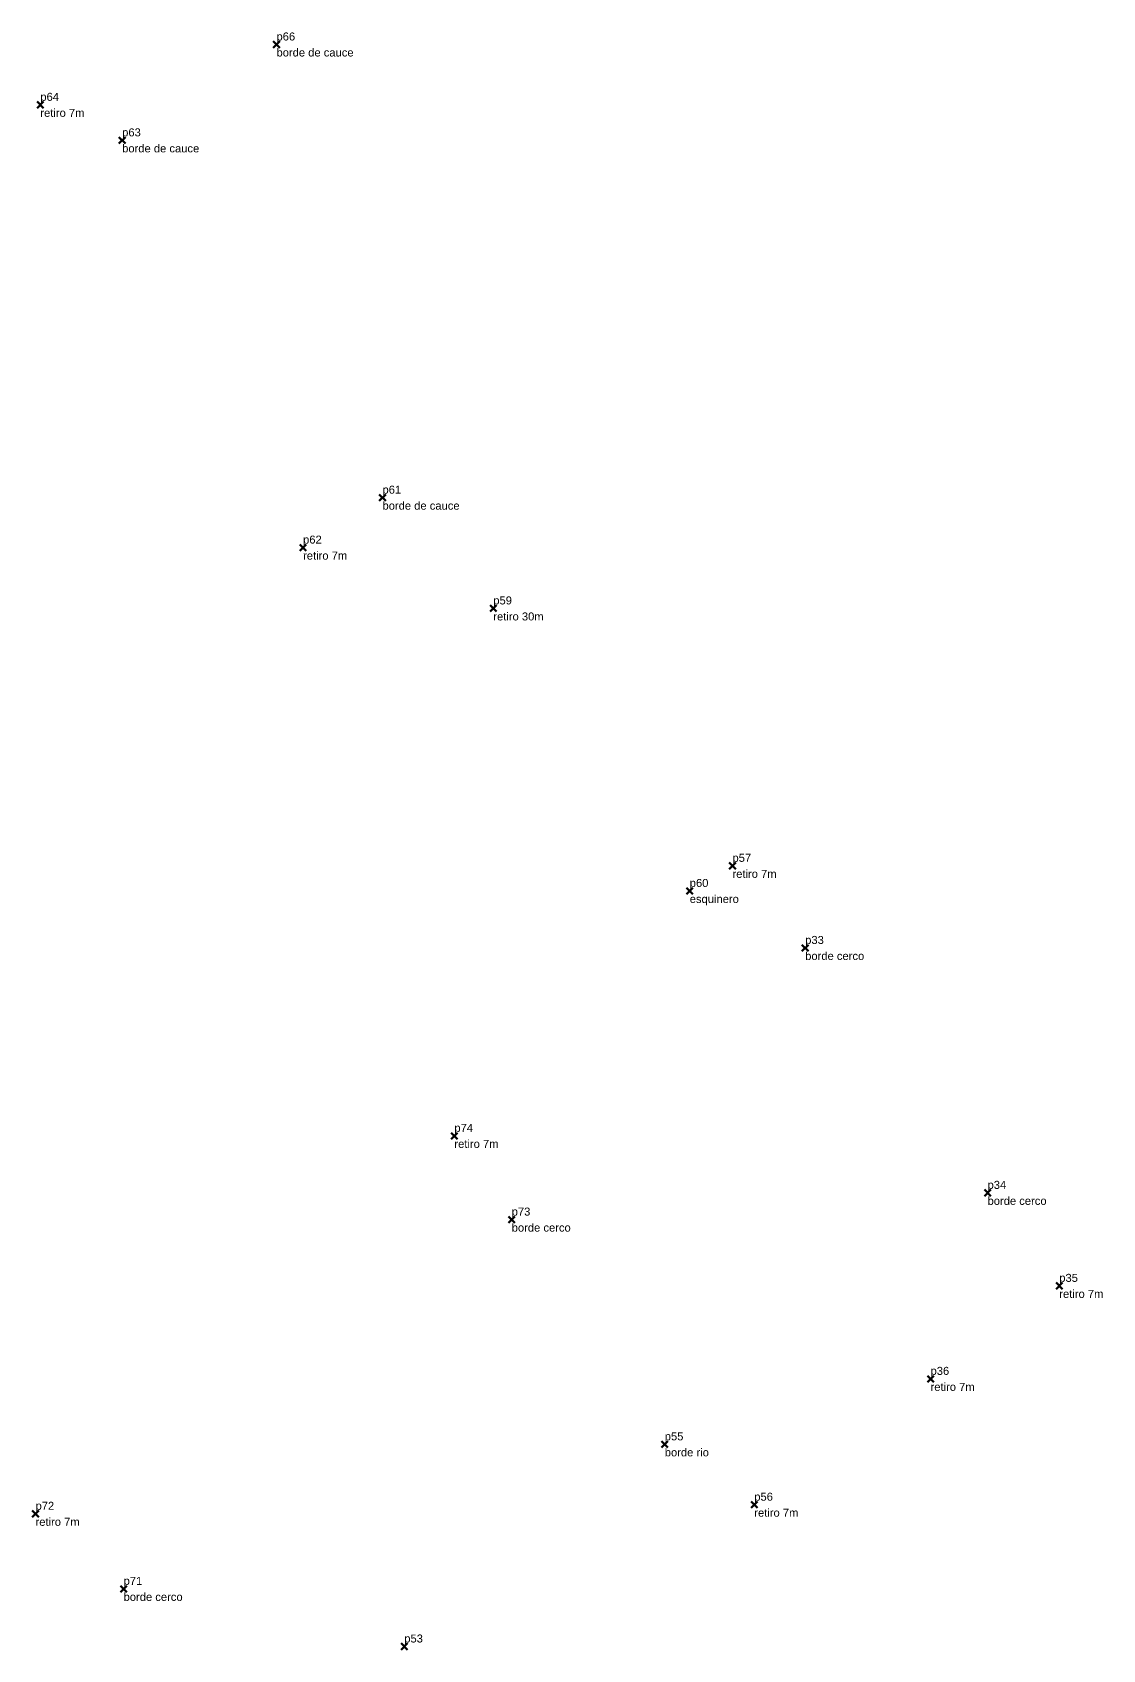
# Model space of a CAD drawing. Header units: millimetres. Extents: x 571580 to 572639, y 1294987 to 1295846.
# Drawn here: x 572572 to 572638.9, y 1295194.9 to 1295295.9 of the extents above; entities that cross this region are included whole.
import ezdxf

# ---------------------------------------------------------------- set-up
doc = ezdxf.new("R2010")
doc.units = ezdxf.units.MM
doc.header["$PDMODE"] = 3
doc.header["$PDSIZE"] = 0.2
for name, color, linetype, lineweight in [('borde cerco', 174, 'CONTINUOUS', 100), ('borde de cauce', 174, 'CONTINUOUS', 100), ('borde rio', 174, 'CONTINUOUS', 100), ('esquinero', 174, 'CONTINUOUS', 100), ('retiro 30m', 174, 'CONTINUOUS', 100), ('retiro 7m', 174, 'CONTINUOUS', 100)]:
    doc.layers.add(name, color=color, linetype=linetype, lineweight=lineweight)
doc.styles.get("Standard").update_dxf_attribs({"font": 'arial.ttf', "width": 0.65})

msp = doc.modelspace()

# ---------------------------------------------------------------- linework, layer by layer
at = {"layer": 'borde cerco'}
for p in [(572620.3, 1295238.72, 66.7), (572631.69, 1295223.42, 67.14), (572601.97, 1295221.75, 71.96), (572577.73, 1295198.68, 66.98)]:
    msp.add_point(p, dxfattribs=at)
at = {"layer": 'borde de cauce'}
for p in [(572587.28, 1295295.16, 67.59), (572577.64, 1295289.17, 69.59), (572593.9, 1295266.85, 68.75)]:
    msp.add_point(p, dxfattribs=at)
at = {"layer": 'borde rio'}
for p in [(572611.53, 1295207.71, 65.99), (572595.26, 1295195.08, 65.53)]:
    msp.add_point(p, dxfattribs=at)
at = {"layer": 'esquinero'}
msp.add_point((572613.09, 1295242.28, 68.11), dxfattribs=at)
at = {"layer": 'retiro 30m'}
msp.add_point((572600.82, 1295259.93, 68.65), dxfattribs=at)
at = {"layer": 'retiro 7m'}
for p in [(572572.53, 1295291.39, 74.05), (572588.94, 1295263.73, 71.92), (572615.76, 1295243.85, 66.61), (572598.39, 1295226.98, 73.83), (572636.17, 1295217.61, 68.6), (572628.13, 1295211.8, 68.43), (572617.12, 1295203.94, 67.46), (572572.23, 1295203.37, 67.09)]:
    msp.add_point(p, dxfattribs=at)

# ---------------------------------------------------------------- texts
at = {"layer": 'borde cerco'}
for s, p in [('p33', (572620.3, 1295238.97)), ('borde cerco', (572620.3, 1295237.97)), ('p34', (572631.69, 1295223.67)), ('borde cerco', (572631.69, 1295222.67)), ('p73', (572601.97, 1295222)), ('borde cerco', (572601.97, 1295221)), ('p71', (572577.73, 1295198.93)), ('borde cerco', (572577.73, 1295197.93))]:
    msp.add_text(s, height=0.5, dxfattribs=at).set_placement(p)
at = {"layer": 'borde de cauce'}
for s, p in [('p66', (572587.28, 1295295.41)), ('borde de cauce', (572587.28, 1295294.41)), ('p63', (572577.64, 1295289.42)), ('borde de cauce', (572577.64, 1295288.42)), ('p61', (572593.9, 1295267.1)), ('borde de cauce', (572593.9, 1295266.1))]:
    msp.add_text(s, height=0.5, dxfattribs=at).set_placement(p)
at = {"layer": 'borde rio'}
for s, p in [('p55', (572611.53, 1295207.96)), ('borde rio', (572611.53, 1295206.96)), ('p53', (572595.26, 1295195.33))]:
    msp.add_text(s, height=0.5, dxfattribs=at).set_placement(p)
at = {"layer": 'esquinero'}
for s, p in [('p60', (572613.09, 1295242.53)), ('esquinero', (572613.09, 1295241.53))]:
    msp.add_text(s, height=0.5, dxfattribs=at).set_placement(p)
at = {"layer": 'retiro 30m'}
for s, p in [('p59', (572600.82, 1295260.18)), ('retiro 30m', (572600.82, 1295259.18))]:
    msp.add_text(s, height=0.5, dxfattribs=at).set_placement(p)
at = {"layer": 'retiro 7m'}
for s, p in [('p64', (572572.53, 1295291.64)), ('retiro 7m', (572572.53, 1295290.64)), ('p62', (572588.94, 1295263.98)), ('retiro 7m', (572588.94, 1295262.98)), ('p57', (572615.76, 1295244.1)), ('retiro 7m', (572615.76, 1295243.1)), ('p74', (572598.39, 1295227.23)), ('retiro 7m', (572598.39, 1295226.23)), ('p35', (572636.17, 1295217.86)), ('retiro 7m', (572636.17, 1295216.86)), ('p36', (572628.13, 1295212.05)), ('retiro 7m', (572628.13, 1295211.05)), ('p72', (572572.23, 1295203.62)), ('p56', (572617.12, 1295204.19)), ('retiro 7m', (572617.12, 1295203.19)), ('retiro 7m', (572572.23, 1295202.62))]:
    msp.add_text(s, height=0.5, dxfattribs=at).set_placement(p)

doc.saveas('drawing.dxf')
